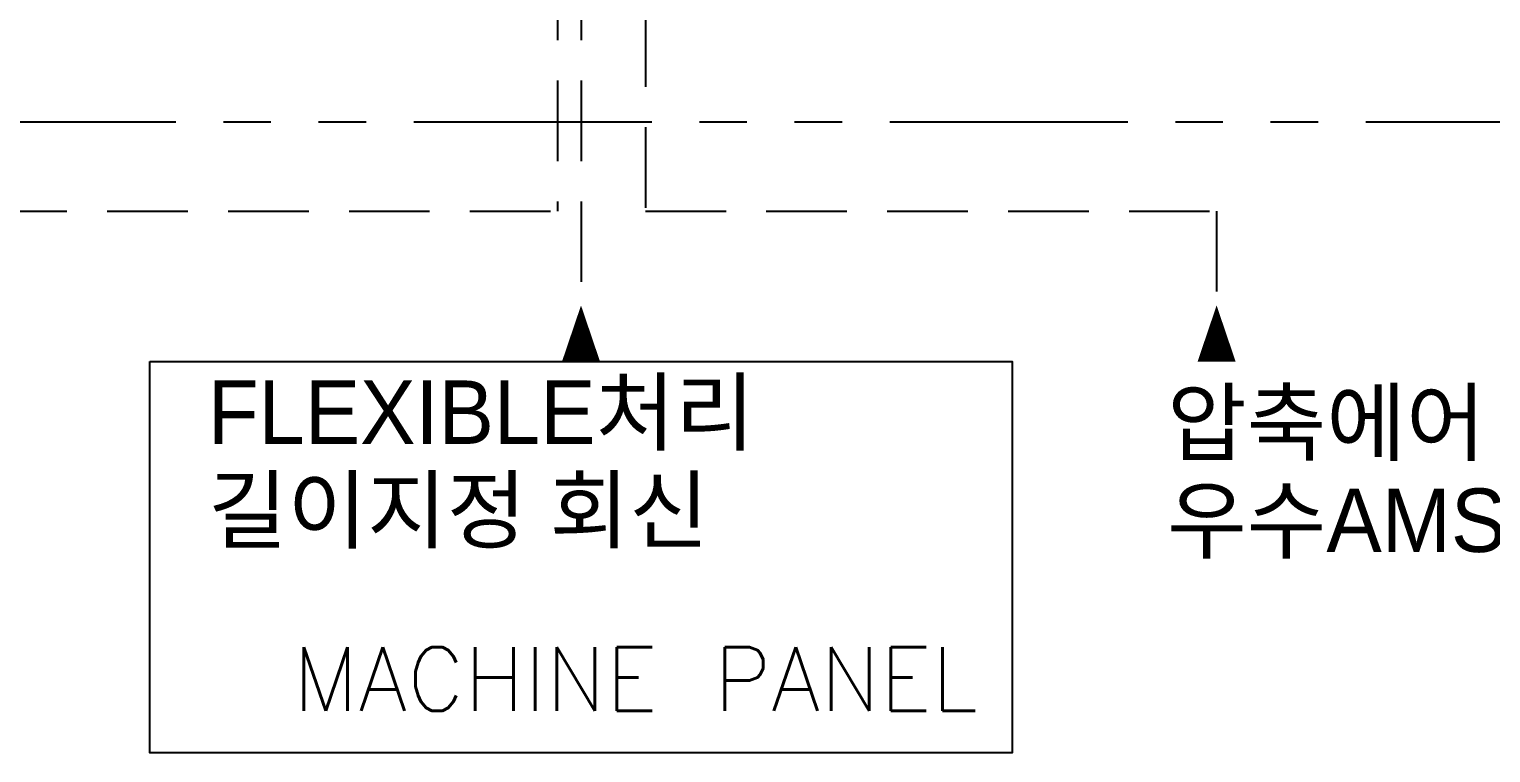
# Model space of a CAD drawing. Header units: millimetres. Extents: x 92843 to 114843, y 2721 to 9158.
# Drawn here: x 102737 to 105040, y 3164 to 4304 of the extents above; entities that cross this region are included whole.
import ezdxf
from ezdxf.enums import TextEntityAlignment as Align

# ---------------------------------------------------------------- set-up
doc = ezdxf.new("R2010")
doc.units = ezdxf.units.MM
doc.header["$LTSCALE"] = 10
doc.linetypes.add('DASHED2', pattern=[9.525, 6.35, -3.175])
doc.linetypes.add('PHANTOM', pattern=[2.5, 1.25, -0.25, 0.25, -0.25, 0.25, -0.25])
doc.layers.add('Layer2', color=7, linetype='Continuous')
doc.styles.get("Standard").update_dxf_attribs({"font": 'txt.shx'})
doc.styles.add('style1', font='')
doc.styles.get('style1').set_extended_font_data('Gulim')

msp = doc.modelspace()

# ---------------------------------------------------------------- linework, layer by layer
at = {"color": 4, "linetype": 'DASHED2', "ltscale": 2}
for p, q in [((103569.2, 5366.4), (103569.2, 4017.7)), ((103707.7, 5293), (103707.7, 4017.7)), ((102669.2, 4017.7), (103569.2, 4017.7)), ((103707.7, 4017.7), (104607.7, 4017.7)), ((104607.7, 4017.7), (104607.7, 3868.9))]:
    msp.add_line(p, q, dxfattribs=at)
at = {"linetype": 'DASHED2', "ltscale": 2}
msp.add_line((103606.2, 5366.4), (103606.2, 3868.9), dxfattribs=at)
at = {"color": 8, "linetype": 'PHANTOM', "ltscale": 30}
msp.add_lwpolyline([(105142.7, 9158.4), (100342.7, 9158.4), (100342.7, 4158.4), (107342.7, 4158.4), (107342.7, 6958.4)], dxfattribs=at)
at = {"linetype": 'Continuous'}
msp.add_lwpolyline([(103606.2, 3868.9, 0, 60, 0), (103606.2, 3780.3, 60, 60, 0)], format="xyseb", dxfattribs=at)
at = {"color": 4, "linetype": 'DASHED2', "ltscale": 2}
msp.add_lwpolyline([(104607.7, 3868.9, 0, 60, 0), (104607.7, 3780.3, 60, 60, 0)], format="xyseb", dxfattribs=at)
at = {"ltscale": 2}
msp.add_lwpolyline([(102926.7, 3780.3), (104285.6, 3780.3), (104285.6, 3163.5), (102926.7, 3163.5)], close=True, dxfattribs=at)

# ---------------------------------------------------------------- texts
at = {"color": 1, "linetype": 'Continuous', "ltscale": 2, "style": 'style1'}
for s, p in [('FLEXIBLE처리', (103018.2, 3620.6)), ('길이지정 회신', (103018.2, 3466.4))]:
    msp.add_text(s, height=100, dxfattribs=at).set_placement(p, align=Align.BOTTOM_LEFT)
at = {"color": 4, "linetype": 'Continuous', "ltscale": 2, "style": 'style1'}
for s, p in [('압축에어 15A', (104529.7, 3684.4)), ('우수AMS에서 1차에어 공급', (104529.7, 3530.2))]:
    msp.add_text(s, height=100, dxfattribs=at).set_placement(p, align=Align.MIDDLE_LEFT)
at = {"layer": 'Layer2'}
msp.add_text('MACHINE PANEL', height=100, dxfattribs=at).set_placement((104231.6, 3229.9), align=Align.RIGHT)

doc.saveas('drawing.dxf')
